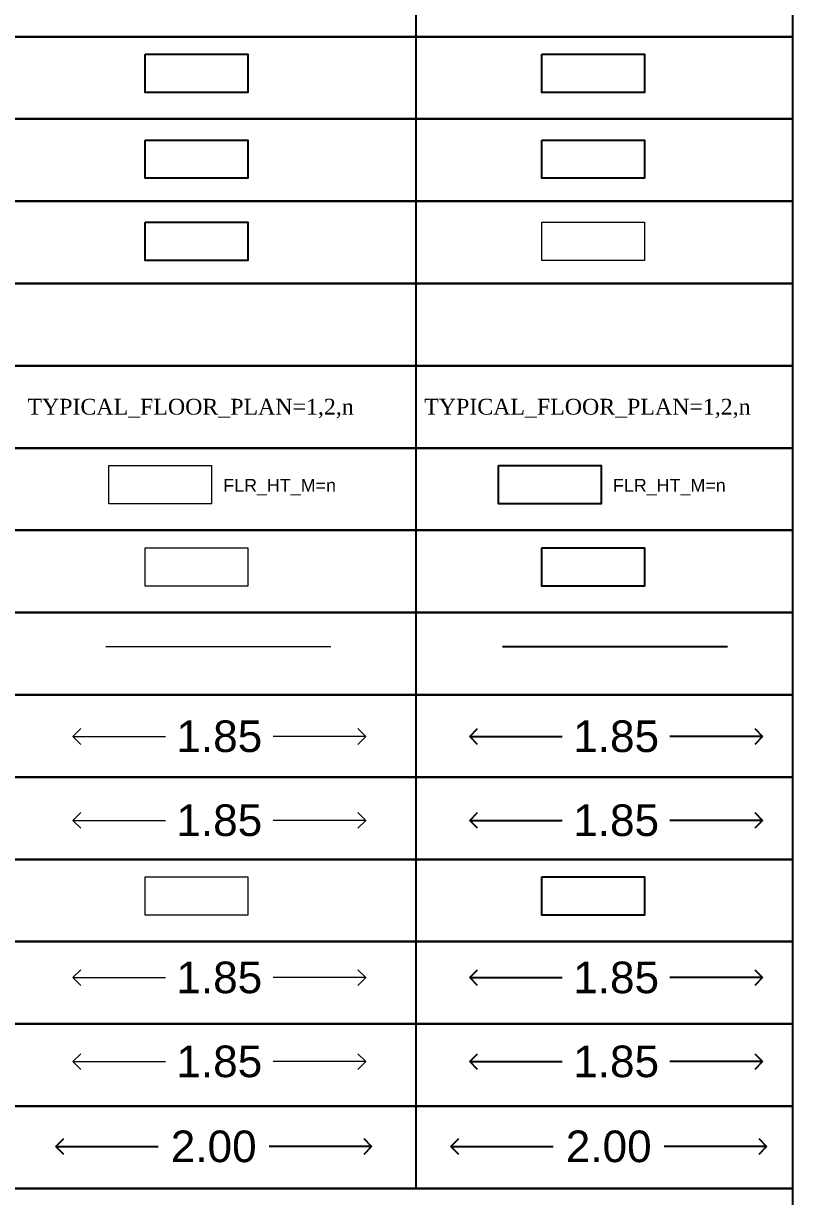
# Model space of a CAD drawing. Header units: millimetres. Extents: x -9481 to -9286, y 28723 to 28853.
# Drawn here: x -9447.1 to -9442.23, y 28797.47 to 28804.89 of the extents above; entities that cross this region are included whole.
import ezdxf

# ---------------------------------------------------------------- set-up
doc = ezdxf.new("R2010")
doc.units = ezdxf.units.MM
doc.header["$PDMODE"] = 34
doc.header["$PDSIZE"] = -15
doc.linetypes.add('CONTINULUS', pattern=[0])
for name, color, linetype, plot in [('BLK_1_FLR_-1_BLT_UP_AREA', 25, 'Continuous', False), ('BLK_1_FLR_-1_CARPET_AREA', 25, 'Continuous', False), ('BLK_1_FLR_-1_CRPT_AREA_DEDUCT', 4, 'Continuous', False), ('BLK_1_FLR_-2_CARPET_AREA', 4, 'Continuous', False), ('BLK_1_FLR_-2_STAIR_1', 25, 'Continuous', False), ('BLK_1_FLR_-2_STAIR_1_FLIGHT_1', 7, 'Continuous', False), ('BLK_1_FLR_-2_STAIR_1_LANDING_1', 7, 'Continuous', False)]:
    doc.layers.add(name, color=color, linetype=linetype, plot=plot)
for name, color, linetype in [('BLK_1_FLR_-1_DEMOLITION_AREA', 7, 'Continuous'), ('BLK_1_FLR_-1_EXIT_WIDTH_STAIR', 7, 'Continuous'), ('BLK_1_FLR_-2_BLT_UP_AREA', 7, 'Continuous'), ('BLK_1_FLR_-2_DEMOLITION_AREA', 7, 'Continuous'), ('BLK_1_FLR_-2_EXIT_WIDTH_STAIR', 7, 'Continuous')]:
    doc.layers.add(name, color=color, linetype=linetype)
for name, color, linetype, lineweight in [('BLK_1_FLR_-1_STAIR_1', 7, 'Continuous', 0), ('BLK_1_FLR_-1_STAIR_1_FLIGHT_1', 7, 'Continuous', 0), ('BLK_1_FLR_-1_STAIR_1_LANDING_1', 7, 'Continuous', 0), ('BLK_1_FLR_-2_CRPT_AREA_DEDUCT', 7, 'Continuous', 0), ('PLAN', 7, 'Continuous', 40)]:
    doc.layers.add(name, color=color, linetype=linetype, lineweight=lineweight)
doc.styles.add('Arial', font='arial.ttf', dxfattribs={"height": 0.2})
doc.styles.get("Standard").update_dxf_attribs({"font": 'arial.ttf', "height": 0.25})
doc.styles.add('style2', font='arial.ttf', dxfattribs={"height": 0.3})
doc.styles.add('TNR', font='times.ttf', dxfattribs={"height": 0.5})
doc.dimstyles.new('INT DIM', dxfattribs={"dimtxt": 0.3, "dimasz": 0.1, "dimexe": 0.18, "dimexo": 0.0625, "dimgap": 0.09, "dimtad": 0, "dimzin": 0, "dimdsep": 46, "dimtxsty": 'style2', "dimblk": 'OPEN90', "dimcen": 0.09, "dimse1": 1, "dimse2": 1, "dimclrd": 250, "dimclrt": 256, "dimadec": 0, "dimazin": 0, "dimtfac": 1, "dimtofl": 0, "dimtmove": 0, "dimatfit": 3, "dimfxl": 0, "dimtolj": 1, "dimtzin": 0, "dimlwd": -1, "dimarcsym": 0})

# ---------------------------------------------------------------- blocks, each defined once
blk = doc.blocks.new('_Open90')
at = {"layer": 'PLAN', "color": 0, "lineweight": -2}
for p, q in [((0, 0), (-1, 0)), ((-0.5, 0.5), (0, 0)), ((0, 0), (-0.5, -0.5))]:
    blk.add_line(p, q, dxfattribs=at)
blk = doc.blocks.new('*D13')
at = {"layer": 'BLK_1_FLR_-1_STAIR_1_FLIGHT_1', "color": 250}
for p, q in [((-9446.6859, 28800.3821), (-9446.1996, 28800.3821)), ((-9445.0317, 28800.3821), (-9445.518, 28800.3821))]:
    blk.add_line(p, q, dxfattribs=at)
at = {"layer": 'Defpoints', "color": 0}
for p in [(-9444.9317, 28800.4668), (-9446.7859, 28800.4482), (-9444.9317, 28800.3821)]:
    blk.add_point(p, dxfattribs=at)
at = {"layer": 'BLK_1_FLR_-1_STAIR_1_FLIGHT_1', "color": 250, "xscale": 0.1, "yscale": 0.1, "zscale": 0.1, "rotation": 180}
blk.add_blockref('_Open90', (-9446.7859, 28800.3821), dxfattribs=at)
at = {"layer": 'BLK_1_FLR_-1_STAIR_1_FLIGHT_1', "color": 250, "xscale": 0.1, "yscale": 0.1, "zscale": 0.1}
blk.add_blockref('_Open90', (-9444.9317, 28800.3821), dxfattribs=at)
at = {"layer": 'BLK_1_FLR_-1_STAIR_1_FLIGHT_1', "linetype": 'CONTINULUS', "ltscale": 0.05, "insert": (-9445.8588, 28800.3821), "char_height": 0.2, "attachment_point": 5, "style": 'Arial'}
blk.add_mtext('\\A1;1.85', dxfattribs=at)
blk = doc.blocks.new('*D14')
at = {"layer": 'BLK_1_FLR_-2_STAIR_1_FLIGHT_1', "color": 250}
for p, q in [((-9444.1738, 28800.3821), (-9443.6875, 28800.3821)), ((-9442.5195, 28800.3821), (-9443.0059, 28800.3821))]:
    blk.add_line(p, q, dxfattribs=at)
at = {"layer": 'Defpoints', "color": 0}
for p in [(-9442.4195, 28800.4668), (-9444.2738, 28800.4482), (-9442.4195, 28800.3821)]:
    blk.add_point(p, dxfattribs=at)
at = {"layer": 'BLK_1_FLR_-2_STAIR_1_FLIGHT_1', "color": 250, "xscale": 0.1, "yscale": 0.1, "zscale": 0.1, "rotation": 180}
blk.add_blockref('_Open90', (-9444.2738, 28800.3821), dxfattribs=at)
at = {"layer": 'BLK_1_FLR_-2_STAIR_1_FLIGHT_1', "color": 250, "xscale": 0.1, "yscale": 0.1, "zscale": 0.1}
blk.add_blockref('_Open90', (-9442.4195, 28800.3821), dxfattribs=at)
at = {"layer": 'BLK_1_FLR_-2_STAIR_1_FLIGHT_1', "linetype": 'CONTINULUS', "ltscale": 0.05, "insert": (-9443.3467, 28800.3821), "char_height": 0.2, "attachment_point": 5, "style": 'Arial'}
blk.add_mtext('\\A1;1.85', dxfattribs=at)
blk = doc.blocks.new('*D19')
at = {"layer": 'BLK_1_FLR_-1_STAIR_1_FLIGHT_1', "color": 250}
for p, q in [((-9446.6859, 28799.8507), (-9446.1996, 28799.8507)), ((-9445.0317, 28799.8507), (-9445.518, 28799.8507))]:
    blk.add_line(p, q, dxfattribs=at)
at = {"layer": 'Defpoints', "color": 0}
for p in [(-9444.9317, 28799.9354), (-9446.7859, 28799.9167), (-9444.9317, 28799.8507)]:
    blk.add_point(p, dxfattribs=at)
at = {"layer": 'BLK_1_FLR_-1_STAIR_1_FLIGHT_1', "color": 250, "xscale": 0.1, "yscale": 0.1, "zscale": 0.1, "rotation": 180}
blk.add_blockref('_Open90', (-9446.7859, 28799.8507), dxfattribs=at)
at = {"layer": 'BLK_1_FLR_-1_STAIR_1_FLIGHT_1', "color": 250, "xscale": 0.1, "yscale": 0.1, "zscale": 0.1}
blk.add_blockref('_Open90', (-9444.9317, 28799.8507), dxfattribs=at)
at = {"layer": 'BLK_1_FLR_-1_STAIR_1_FLIGHT_1', "linetype": 'CONTINULUS', "ltscale": 0.05, "insert": (-9445.8588, 28799.8507), "char_height": 0.2, "attachment_point": 5, "style": 'Arial'}
blk.add_mtext('\\A1;1.85', dxfattribs=at)
blk = doc.blocks.new('*D20')
at = {"layer": 'BLK_1_FLR_-2_STAIR_1_FLIGHT_1', "color": 250}
for p, q in [((-9444.1738, 28799.8507), (-9443.6875, 28799.8507)), ((-9442.5195, 28799.8507), (-9443.0059, 28799.8507))]:
    blk.add_line(p, q, dxfattribs=at)
at = {"layer": 'Defpoints', "color": 0}
for p in [(-9442.4195, 28799.9354), (-9444.2738, 28799.9167), (-9442.4195, 28799.8507)]:
    blk.add_point(p, dxfattribs=at)
at = {"layer": 'BLK_1_FLR_-2_STAIR_1_FLIGHT_1', "color": 250, "xscale": 0.1, "yscale": 0.1, "zscale": 0.1, "rotation": 180}
blk.add_blockref('_Open90', (-9444.2738, 28799.8507), dxfattribs=at)
at = {"layer": 'BLK_1_FLR_-2_STAIR_1_FLIGHT_1', "color": 250, "xscale": 0.1, "yscale": 0.1, "zscale": 0.1}
blk.add_blockref('_Open90', (-9442.4195, 28799.8507), dxfattribs=at)
at = {"layer": 'BLK_1_FLR_-2_STAIR_1_FLIGHT_1', "linetype": 'CONTINULUS', "ltscale": 0.05, "insert": (-9443.3467, 28799.8507), "char_height": 0.2, "attachment_point": 5, "style": 'Arial'}
blk.add_mtext('\\A1;1.85', dxfattribs=at)
blk = doc.blocks.new('*D26')
at = {"layer": 'BLK_1_FLR_-1_STAIR_1_LANDING_1', "color": 250}
for p, q in [((-9446.6859, 28798.8558), (-9446.1996, 28798.8558)), ((-9445.0317, 28798.8558), (-9445.518, 28798.8558))]:
    blk.add_line(p, q, dxfattribs=at)
at = {"layer": 'Defpoints', "color": 0}
for p in [(-9446.7859, 28798.9219), (-9444.9317, 28798.9406), (-9444.9317, 28798.8558)]:
    blk.add_point(p, dxfattribs=at)
at = {"layer": 'BLK_1_FLR_-1_STAIR_1_LANDING_1', "color": 250, "xscale": 0.1, "yscale": 0.1, "zscale": 0.1, "rotation": 180}
blk.add_blockref('_Open90', (-9446.7859, 28798.8558), dxfattribs=at)
at = {"layer": 'BLK_1_FLR_-1_STAIR_1_LANDING_1', "color": 250, "xscale": 0.1, "yscale": 0.1, "zscale": 0.1}
blk.add_blockref('_Open90', (-9444.9317, 28798.8558), dxfattribs=at)
at = {"layer": 'BLK_1_FLR_-1_STAIR_1_LANDING_1', "linetype": 'CONTINULUS', "ltscale": 0.05, "insert": (-9445.8588, 28798.8558), "char_height": 0.2, "attachment_point": 5, "style": 'Arial'}
blk.add_mtext('\\A1;1.85', dxfattribs=at)
blk = doc.blocks.new('*D27')
at = {"layer": 'BLK_1_FLR_-2_STAIR_1_LANDING_1', "color": 250}
for p, q in [((-9444.1738, 28798.8558), (-9443.6875, 28798.8558)), ((-9442.5195, 28798.8558), (-9443.0059, 28798.8558))]:
    blk.add_line(p, q, dxfattribs=at)
at = {"layer": 'Defpoints', "color": 0}
for p in [(-9444.2738, 28798.9219), (-9442.4195, 28798.9406), (-9442.4195, 28798.8558)]:
    blk.add_point(p, dxfattribs=at)
at = {"layer": 'BLK_1_FLR_-2_STAIR_1_LANDING_1', "color": 250, "xscale": 0.1, "yscale": 0.1, "zscale": 0.1, "rotation": 180}
blk.add_blockref('_Open90', (-9444.2738, 28798.8558), dxfattribs=at)
at = {"layer": 'BLK_1_FLR_-2_STAIR_1_LANDING_1', "color": 250, "xscale": 0.1, "yscale": 0.1, "zscale": 0.1}
blk.add_blockref('_Open90', (-9442.4195, 28798.8558), dxfattribs=at)
at = {"layer": 'BLK_1_FLR_-2_STAIR_1_LANDING_1', "linetype": 'CONTINULUS', "ltscale": 0.05, "insert": (-9443.3467, 28798.8558), "char_height": 0.2, "attachment_point": 5, "style": 'Arial'}
blk.add_mtext('\\A1;1.85', dxfattribs=at)
blk = doc.blocks.new('*D33')
at = {"layer": 'BLK_1_FLR_-1_STAIR_1_LANDING_1', "color": 250}
for p, q in [((-9446.6859, 28798.3244), (-9446.1996, 28798.3244)), ((-9445.0317, 28798.3244), (-9445.518, 28798.3244))]:
    blk.add_line(p, q, dxfattribs=at)
at = {"layer": 'Defpoints', "color": 0}
for p in [(-9446.7859, 28798.3905), (-9444.9317, 28798.4092), (-9444.9317, 28798.3244)]:
    blk.add_point(p, dxfattribs=at)
at = {"layer": 'BLK_1_FLR_-1_STAIR_1_LANDING_1', "color": 250, "xscale": 0.1, "yscale": 0.1, "zscale": 0.1, "rotation": 180}
blk.add_blockref('_Open90', (-9446.7859, 28798.3244), dxfattribs=at)
at = {"layer": 'BLK_1_FLR_-1_STAIR_1_LANDING_1', "color": 250, "xscale": 0.1, "yscale": 0.1, "zscale": 0.1}
blk.add_blockref('_Open90', (-9444.9317, 28798.3244), dxfattribs=at)
at = {"layer": 'BLK_1_FLR_-1_STAIR_1_LANDING_1', "linetype": 'CONTINULUS', "ltscale": 0.05, "insert": (-9445.8588, 28798.3244), "char_height": 0.2, "attachment_point": 5, "style": 'Arial'}
blk.add_mtext('\\A1;1.85', dxfattribs=at)
blk = doc.blocks.new('*D34')
at = {"layer": 'BLK_1_FLR_-2_STAIR_1_LANDING_1', "color": 250}
for p, q in [((-9444.1738, 28798.3244), (-9443.6875, 28798.3244)), ((-9442.5195, 28798.3244), (-9443.0059, 28798.3244))]:
    blk.add_line(p, q, dxfattribs=at)
at = {"layer": 'Defpoints', "color": 0}
for p in [(-9444.2738, 28798.3905), (-9442.4195, 28798.4092), (-9442.4195, 28798.3244)]:
    blk.add_point(p, dxfattribs=at)
at = {"layer": 'BLK_1_FLR_-2_STAIR_1_LANDING_1', "color": 250, "xscale": 0.1, "yscale": 0.1, "zscale": 0.1, "rotation": 180}
blk.add_blockref('_Open90', (-9444.2738, 28798.3244), dxfattribs=at)
at = {"layer": 'BLK_1_FLR_-2_STAIR_1_LANDING_1', "color": 250, "xscale": 0.1, "yscale": 0.1, "zscale": 0.1}
blk.add_blockref('_Open90', (-9442.4195, 28798.3244), dxfattribs=at)
at = {"layer": 'BLK_1_FLR_-2_STAIR_1_LANDING_1', "linetype": 'CONTINULUS', "ltscale": 0.05, "insert": (-9443.3467, 28798.3244), "char_height": 0.2, "attachment_point": 5, "style": 'Arial'}
blk.add_mtext('\\A1;1.85', dxfattribs=at)
blk = doc.blocks.new('*D42')
at = {"layer": 'BLK_1_FLR_-1_EXIT_WIDTH_STAIR', "color": 250, "ltscale": 0.05}
for p, q in [((-9446.7937, 28797.7867), (-9446.2449, 28797.7867)), ((-9444.9945, 28797.7867), (-9445.5433, 28797.7867))]:
    blk.add_line(p, q, dxfattribs=at)
at = {"layer": 'Defpoints', "color": 0}
for p in [(-9446.8937, 28797.9471), (-9444.8945, 28797.9471), (-9444.8945, 28797.7867)]:
    blk.add_point(p, dxfattribs=at)
at = {"layer": 'BLK_1_FLR_-1_EXIT_WIDTH_STAIR', "color": 250, "xscale": 0.1, "yscale": 0.1, "zscale": 0.1, "rotation": 180}
blk.add_blockref('_Open90', (-9446.8937, 28797.7867), dxfattribs=at)
at = {"layer": 'BLK_1_FLR_-1_EXIT_WIDTH_STAIR', "color": 250, "xscale": 0.1, "yscale": 0.1, "zscale": 0.1}
blk.add_blockref('_Open90', (-9444.8945, 28797.7867), dxfattribs=at)
at = {"layer": 'BLK_1_FLR_-1_EXIT_WIDTH_STAIR', "linetype": 'CONTINULUS', "ltscale": 0.05, "insert": (-9445.8941, 28797.7867), "char_height": 0.2, "attachment_point": 5, "style": 'Arial'}
blk.add_mtext('\\A1;2.00', dxfattribs=at)
blk = doc.blocks.new('*D43')
at = {"layer": 'BLK_1_FLR_-2_EXIT_WIDTH_STAIR', "color": 250, "ltscale": 0.05}
for p, q in [((-9444.2932, 28797.7867), (-9443.7445, 28797.7867)), ((-9442.4941, 28797.7867), (-9443.0429, 28797.7867))]:
    blk.add_line(p, q, dxfattribs=at)
at = {"layer": 'Defpoints', "color": 0}
for p in [(-9444.3932, 28797.9471), (-9442.3941, 28797.9471), (-9442.3941, 28797.7867)]:
    blk.add_point(p, dxfattribs=at)
at = {"layer": 'BLK_1_FLR_-2_EXIT_WIDTH_STAIR', "color": 250, "xscale": 0.1, "yscale": 0.1, "zscale": 0.1, "rotation": 180}
blk.add_blockref('_Open90', (-9444.3932, 28797.7867), dxfattribs=at)
at = {"layer": 'BLK_1_FLR_-2_EXIT_WIDTH_STAIR', "color": 250, "xscale": 0.1, "yscale": 0.1, "zscale": 0.1}
blk.add_blockref('_Open90', (-9442.3941, 28797.7867), dxfattribs=at)
at = {"layer": 'BLK_1_FLR_-2_EXIT_WIDTH_STAIR', "linetype": 'CONTINULUS', "ltscale": 0.05, "insert": (-9443.3937, 28797.7867), "char_height": 0.2, "attachment_point": 5, "style": 'Arial'}
blk.add_mtext('\\A1;2.00', dxfattribs=at)

msp = doc.modelspace()

# ---------------------------------------------------------------- linework, layer by layer
for p, q in [((-9444.6141, 28805.3312), (-9444.6141, 28804.8105)), ((-9444.6141, 28804.8105), (-9444.6141, 28804.2899)), ((-9444.6141, 28804.2899), (-9444.6141, 28803.2486)), ((-9444.6141, 28803.2486), (-9444.6141, 28802.7279)), ((-9444.6141, 28802.7279), (-9444.6141, 28802.2073)), ((-9444.6141, 28802.2073), (-9444.6141, 28801.6866)), ((-9444.6141, 28801.6866), (-9444.6141, 28801.166)), ((-9444.6141, 28801.166), (-9444.6141, 28800.6453)), ((-9444.6141, 28800.6453), (-9444.6141, 28800.1247)), ((-9444.6141, 28800.1247), (-9444.6141, 28799.6041)), ((-9444.6141, 28799.6041), (-9444.6141, 28799.0834)), ((-9444.6141, 28799.0834), (-9444.6141, 28798.5628)), ((-9444.6141, 28798.5628), (-9444.6141, 28798.0421)), ((-9444.6141, 28798.0421), (-9444.6141, 28797.5215))]:
    msp.add_line(p, q)
for points in [[(-9481.2579, 28803.2486), (-9481.2579, 28805.3312), (-9442.23, 28805.3312), (-9442.23, 28804.8105), (-9481.2579, 28804.8105)], [(-9481.2579, 28804.2899), (-9481.2579, 28804.8105), (-9442.23, 28804.8105), (-9442.23, 28804.2899), (-9481.2579, 28804.2899)], [(-9481.2579, 28803.7692), (-9481.2579, 28804.2899), (-9442.23, 28804.2899), (-9442.23, 28803.7692), (-9470.8642, 28803.7692)], [(-9470.8642, 28803.7692), (-9442.23, 28803.7692), (-9442.23, 28803.2486), (-9481.2579, 28803.2486)], [(-9481.2579, 28801.6866), (-9481.2579, 28802.2073), (-9442.23, 28802.2073), (-9442.23, 28801.6866), (-9470.8642, 28801.6866)], [(-9461.7318, 28801.6866), (-9442.23, 28801.6866), (-9442.23, 28801.166), (-9461.7318, 28801.166)], [(-9461.7318, 28801.166), (-9442.23, 28801.166), (-9442.23, 28800.6453), (-9461.7318, 28800.6453)], [(-9461.7318, 28800.6453), (-9442.23, 28800.6453), (-9442.23, 28800.1247), (-9461.7318, 28800.1247)], [(-9461.7318, 28800.1247), (-9442.23, 28800.1247), (-9442.23, 28799.6041), (-9470.8642, 28799.6041)], [(-9470.8642, 28799.6041), (-9442.23, 28799.6041), (-9442.23, 28799.0834), (-9461.7318, 28799.0834)], [(-9461.7318, 28799.0834), (-9442.23, 28799.0834), (-9442.23, 28798.5628), (-9461.7318, 28798.5628)], [(-9461.7318, 28798.5628), (-9442.23, 28798.5628), (-9442.23, 28798.0421), (-9481.2579, 28798.0421), (-9481.2579, 28798.5628)]]:
    msp.add_lwpolyline(points)
for points in [[(-9481.2579, 28803.2486), (-9442.23, 28803.2486), (-9442.23, 28802.7279), (-9481.2579, 28802.7279), (-9481.2579, 28803.2486)], [(-9481.2579, 28802.7279), (-9442.23, 28802.7279), (-9442.23, 28802.2073), (-9481.2579, 28802.2073), (-9481.2579, 28802.7279)], [(-9481.2579, 28798.0421), (-9442.23, 28798.0421), (-9442.23, 28797.5215), (-9481.2579, 28797.5215), (-9481.2579, 28798.0421)], [(-9481.2579, 28797.5215), (-9442.23, 28797.5215), (-9442.23, 28797.0008), (-9481.2579, 28797.0008), (-9481.2579, 28797.5215)]]:
    msp.add_lwpolyline(points, close=True)
at = {"layer": 'BLK_1_FLR_-1_CARPET_AREA', "color": 11}
msp.add_lwpolyline([(-9446.3282, 28804.1564), (-9445.679, 28804.1564), (-9445.679, 28803.9142), (-9446.3282, 28803.9142)], close=True, dxfattribs=at)
at = {"layer": 'BLK_1_FLR_-1_CRPT_AREA_DEDUCT', "color": 11}
msp.add_lwpolyline([(-9446.3282, 28803.6357), (-9445.679, 28803.6357), (-9445.679, 28803.3936), (-9446.3282, 28803.3936)], close=True, dxfattribs=at)
at = {"layer": 'BLK_1_FLR_-1_DEMOLITION_AREA', "color": 7}
msp.add_lwpolyline([(-9446.3282, 28804.6994), (-9445.679, 28804.6994), (-9445.679, 28804.4572), (-9446.3282, 28804.4572)], close=True, dxfattribs=at)
at = {"layer": 'BLK_1_FLR_-1_STAIR_1'}
msp.add_lwpolyline([(-9446.5574, 28802.0962), (-9445.9082, 28802.0962), (-9445.9082, 28801.854), (-9446.5574, 28801.854)], close=True, dxfattribs=at)
at = {"layer": 'BLK_1_FLR_-1_STAIR_1_FLIGHT_1', "color": 3}
msp.add_line((-9446.5773, 28800.9508), (-9445.1537, 28800.9508), dxfattribs=at)
at = {"layer": 'BLK_1_FLR_-1_STAIR_1_FLIGHT_1'}
msp.add_lwpolyline([(-9446.3282, 28801.5755), (-9445.679, 28801.5755), (-9445.679, 28801.3334), (-9446.3282, 28801.3334)], close=True, dxfattribs=at)
at = {"layer": 'BLK_1_FLR_-1_STAIR_1_LANDING_1'}
msp.add_lwpolyline([(-9446.3282, 28799.4929), (-9445.679, 28799.4929), (-9445.679, 28799.2508), (-9446.3282, 28799.2508)], close=True, dxfattribs=at)
at = {"layer": 'BLK_1_FLR_-2_CARPET_AREA', "color": 11}
msp.add_lwpolyline([(-9443.8161, 28804.1564), (-9443.1669, 28804.1564), (-9443.1669, 28803.9142), (-9443.8161, 28803.9142)], close=True, dxfattribs=at)
at = {"layer": 'BLK_1_FLR_-2_CRPT_AREA_DEDUCT', "color": 11}
msp.add_lwpolyline([(-9443.8161, 28803.6357), (-9443.1669, 28803.6357), (-9443.1669, 28803.3936), (-9443.8161, 28803.3936)], close=True, dxfattribs=at)
at = {"layer": 'BLK_1_FLR_-2_DEMOLITION_AREA', "color": 7}
msp.add_lwpolyline([(-9443.8161, 28804.6994), (-9443.1669, 28804.6994), (-9443.1669, 28804.4572), (-9443.8161, 28804.4572)], close=True, dxfattribs=at)
at = {"layer": 'BLK_1_FLR_-2_STAIR_1', "color": 7}
msp.add_lwpolyline([(-9444.0904, 28802.0962), (-9443.4412, 28802.0962), (-9443.4412, 28801.854), (-9444.0904, 28801.854)], close=True, dxfattribs=at)
at = {"layer": 'BLK_1_FLR_-2_STAIR_1_FLIGHT_1', "color": 3}
msp.add_line((-9444.0651, 28800.9508), (-9442.6416, 28800.9508), dxfattribs=at)
at = {"layer": 'BLK_1_FLR_-2_STAIR_1_FLIGHT_1', "color": 7}
msp.add_lwpolyline([(-9443.8161, 28801.5755), (-9443.1669, 28801.5755), (-9443.1669, 28801.3334), (-9443.8161, 28801.3334)], close=True, dxfattribs=at)
at = {"layer": 'BLK_1_FLR_-2_STAIR_1_LANDING_1', "color": 7}
msp.add_lwpolyline([(-9443.8161, 28799.4929), (-9443.1669, 28799.4929), (-9443.1669, 28799.2508), (-9443.8161, 28799.2508)], close=True, dxfattribs=at)

# ---------------------------------------------------------------- texts
at = {"layer": 'BLK_1_FLR_-1_BLT_UP_AREA', "color": 11, "insert": (-9447.0734, 28802.5188), "char_height": 0.1, "attachment_point": 1, "style": 'TNR'}
msp.add_mtext_dynamic_manual_height_columns('TYPICAL_FLOOR_PLAN=1,2,n', width=3.3155, gutter_width=2.5, heights=[0], dxfattribs=at)
at = {"layer": 'BLK_1_FLR_-1_STAIR_1', "insert": (-9445.8338, 28802.0118), "char_height": 0.081, "attachment_point": 1}
msp.add_mtext_dynamic_manual_height_columns('FLR_HT_M=n', width=0.422056, gutter_width=0.405, heights=[0], dxfattribs=at)
at = {"layer": 'BLK_1_FLR_-2_BLT_UP_AREA', "color": 11, "insert": (-9444.5612, 28802.5188), "char_height": 0.1, "attachment_point": 1, "style": 'TNR'}
msp.add_mtext_dynamic_manual_height_columns('TYPICAL_FLOOR_PLAN=1,2,n', width=3.3155, gutter_width=2.5, heights=[0], dxfattribs=at)
at = {"layer": 'BLK_1_FLR_-2_STAIR_1', "color": 7, "insert": (-9443.3668, 28802.0118), "char_height": 0.081, "attachment_point": 1}
msp.add_mtext_dynamic_manual_height_columns('FLR_HT_M=n', width=0.422056, gutter_width=0.405, heights=[0], dxfattribs=at)

# ---------------------------------------------------------------- dimensions: what is measured, and where the dimension line sits
at = {"layer": 'BLK_1_FLR_-1_EXIT_WIDTH_STAIR', "color": 7, "linetype": 'CONTINULUS', "ltscale": 0.05}
dim = msp.add_linear_dim(base=(-9444.8945, 28797.7867), p1=(-9446.8937, 28797.9471), p2=(-9444.8945, 28797.9471), dimstyle='INT DIM', override={"dimtxt": 0.2, "dimtxsty": 'Arial', "dimfxl": 0.125, "dimtfill": 1, "dimtfillclr": 7, "dimarcsym": 1}, dxfattribs=at)
dim.commit()
dim.dimension.update_dxf_attribs({"geometry": '*D42', "text_midpoint": (-9445.8941, 28797.7867)})
at = {"layer": 'BLK_1_FLR_-1_STAIR_1_FLIGHT_1', "color": 2}
dim = msp.add_linear_dim(base=(-9444.9317, 28800.3821), p1=(-9446.7859, 28800.4482), p2=(-9444.9317, 28800.4668), dimstyle='INT DIM', override={"dimtxt": 0.2, "dimtxsty": 'Arial', "dimfxl": 0.125, "dimtfill": 1, "dimtfillclr": 7, "dimarcsym": 1}, dxfattribs=at)
dim.commit()
dim.dimension.update_dxf_attribs({"geometry": '*D13', "text_midpoint": (-9445.8588, 28800.3821)})
at = {"layer": 'BLK_1_FLR_-1_STAIR_1_FLIGHT_1', "color": 1}
dim = msp.add_linear_dim(base=(-9444.9317, 28799.8507), p1=(-9446.7859, 28799.9167), p2=(-9444.9317, 28799.9354), dimstyle='INT DIM', override={"dimtxt": 0.2, "dimtxsty": 'Arial', "dimfxl": 0.125, "dimtfill": 1, "dimtfillclr": 7, "dimarcsym": 1}, dxfattribs=at)
dim.commit()
dim.dimension.update_dxf_attribs({"geometry": '*D19', "text_midpoint": (-9445.8588, 28799.8507)})
at = {"layer": 'BLK_1_FLR_-1_STAIR_1_LANDING_1', "color": 2}
dim = msp.add_linear_dim(base=(-9444.9317, 28798.8558), p1=(-9446.7859, 28798.9219), p2=(-9444.9317, 28798.9406), dimstyle='INT DIM', override={"dimtxt": 0.2, "dimtxsty": 'Arial', "dimfxl": 0.125, "dimtfill": 1, "dimtfillclr": 7, "dimarcsym": 1}, dxfattribs=at)
dim.commit()
dim.dimension.update_dxf_attribs({"geometry": '*D26', "text_midpoint": (-9445.8588, 28798.8558)})
at = {"layer": 'BLK_1_FLR_-1_STAIR_1_LANDING_1', "color": 1}
dim = msp.add_linear_dim(base=(-9444.9317, 28798.3244), p1=(-9446.7859, 28798.3905), p2=(-9444.9317, 28798.4092), dimstyle='INT DIM', override={"dimtxt": 0.2, "dimtxsty": 'Arial', "dimfxl": 0.125, "dimtfill": 1, "dimtfillclr": 7, "dimarcsym": 1}, dxfattribs=at)
dim.commit()
dim.dimension.update_dxf_attribs({"geometry": '*D33', "text_midpoint": (-9445.8588, 28798.3244)})
at = {"layer": 'BLK_1_FLR_-2_EXIT_WIDTH_STAIR', "color": 7, "linetype": 'CONTINULUS', "ltscale": 0.05}
dim = msp.add_linear_dim(base=(-9442.3941, 28797.7867), p1=(-9444.3932, 28797.9471), p2=(-9442.3941, 28797.9471), dimstyle='INT DIM', override={"dimtxt": 0.2, "dimtxsty": 'Arial', "dimfxl": 0.125, "dimtfill": 1, "dimtfillclr": 7, "dimarcsym": 1}, dxfattribs=at)
dim.commit()
dim.dimension.update_dxf_attribs({"geometry": '*D43', "text_midpoint": (-9443.3937, 28797.7867)})
at = {"layer": 'BLK_1_FLR_-2_STAIR_1_FLIGHT_1', "color": 2}
dim = msp.add_linear_dim(base=(-9442.4195, 28800.3821), p1=(-9444.2738, 28800.4482), p2=(-9442.4195, 28800.4668), dimstyle='INT DIM', override={"dimtxt": 0.2, "dimtxsty": 'Arial', "dimfxl": 0.125, "dimtfill": 1, "dimtfillclr": 7, "dimarcsym": 1}, dxfattribs=at)
dim.commit()
dim.dimension.update_dxf_attribs({"geometry": '*D14', "text_midpoint": (-9443.3467, 28800.3821)})
at = {"layer": 'BLK_1_FLR_-2_STAIR_1_FLIGHT_1', "color": 1}
dim = msp.add_linear_dim(base=(-9442.4195, 28799.8507), p1=(-9444.2738, 28799.9167), p2=(-9442.4195, 28799.9354), dimstyle='INT DIM', override={"dimtxt": 0.2, "dimtxsty": 'Arial', "dimfxl": 0.125, "dimtfill": 1, "dimtfillclr": 7, "dimarcsym": 1}, dxfattribs=at)
dim.commit()
dim.dimension.update_dxf_attribs({"geometry": '*D20', "text_midpoint": (-9443.3467, 28799.8507)})
at = {"layer": 'BLK_1_FLR_-2_STAIR_1_LANDING_1', "color": 2}
dim = msp.add_linear_dim(base=(-9442.4195, 28798.8558), p1=(-9444.2738, 28798.9219), p2=(-9442.4195, 28798.9406), dimstyle='INT DIM', override={"dimtxt": 0.2, "dimtxsty": 'Arial', "dimfxl": 0.125, "dimtfill": 1, "dimtfillclr": 7, "dimarcsym": 1}, dxfattribs=at)
dim.commit()
dim.dimension.update_dxf_attribs({"geometry": '*D27', "text_midpoint": (-9443.3467, 28798.8558)})
at = {"layer": 'BLK_1_FLR_-2_STAIR_1_LANDING_1', "color": 1}
dim = msp.add_linear_dim(base=(-9442.4195, 28798.3244), p1=(-9444.2738, 28798.3905), p2=(-9442.4195, 28798.4092), dimstyle='INT DIM', override={"dimtxt": 0.2, "dimtxsty": 'Arial', "dimfxl": 0.125, "dimtfill": 1, "dimtfillclr": 7, "dimarcsym": 1}, dxfattribs=at)
dim.commit()
dim.dimension.update_dxf_attribs({"geometry": '*D34', "text_midpoint": (-9443.3467, 28798.3244)})

doc.saveas('drawing.dxf')
